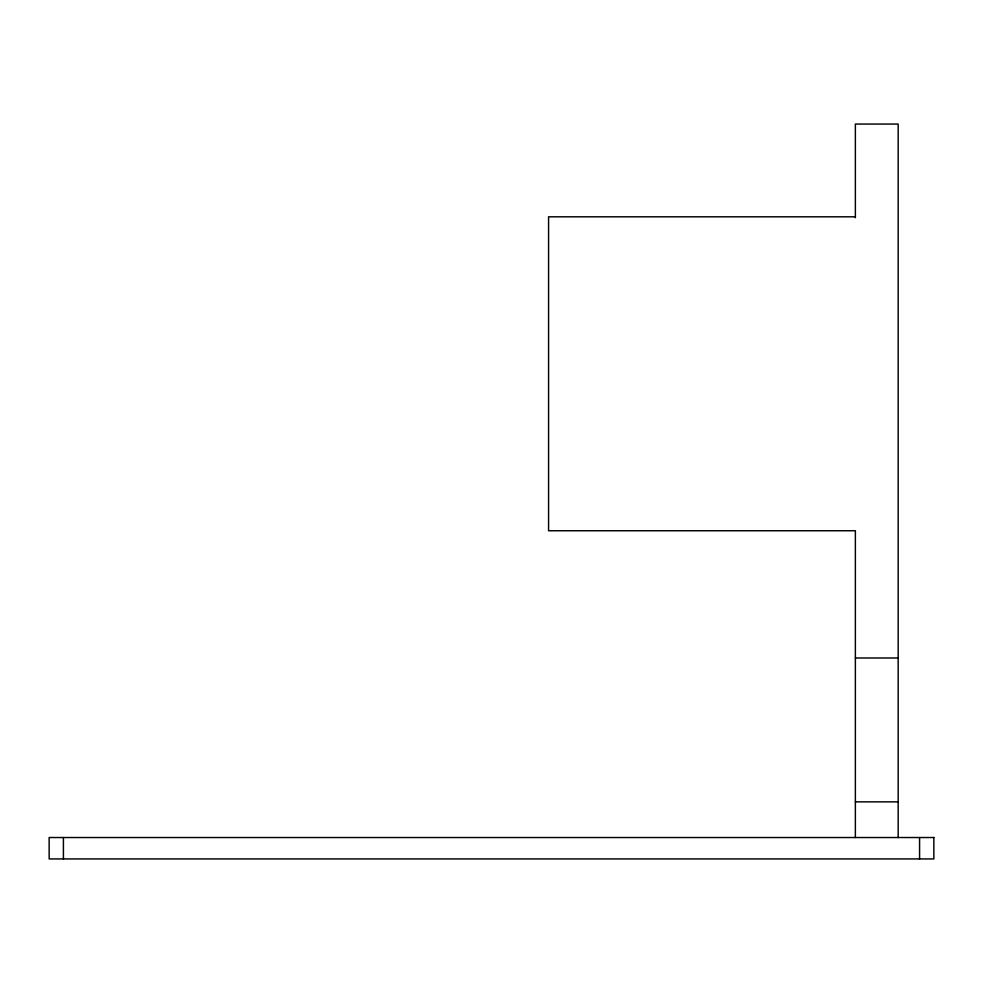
<?xml version="1.0" encoding="UTF-8"?>
<svg xmlns="http://www.w3.org/2000/svg" width="983" height="983" viewBox="0 0 983 983"><rect width="100%" height="100%" fill="white"/><g stroke="black" fill="none" stroke-linecap="round" stroke-linejoin="round"><path stroke-width="1.47" d="M855.37 216.813L548.575 216.813L548.575 530.746L855.37 530.746L855.37 837.528M855.37 657.983L898.179 657.983M855.37 801.858L898.179 801.858M919.584 837.528L919.584 858.933M898.179 837.528L898.179 124.067L855.37 124.067L855.37 217.673M63.416 837.528L63.416 858.933M933.85 837.528L49.15 837.528L49.15 858.933L933.85 858.933L933.85 837.528"/></g></svg>
